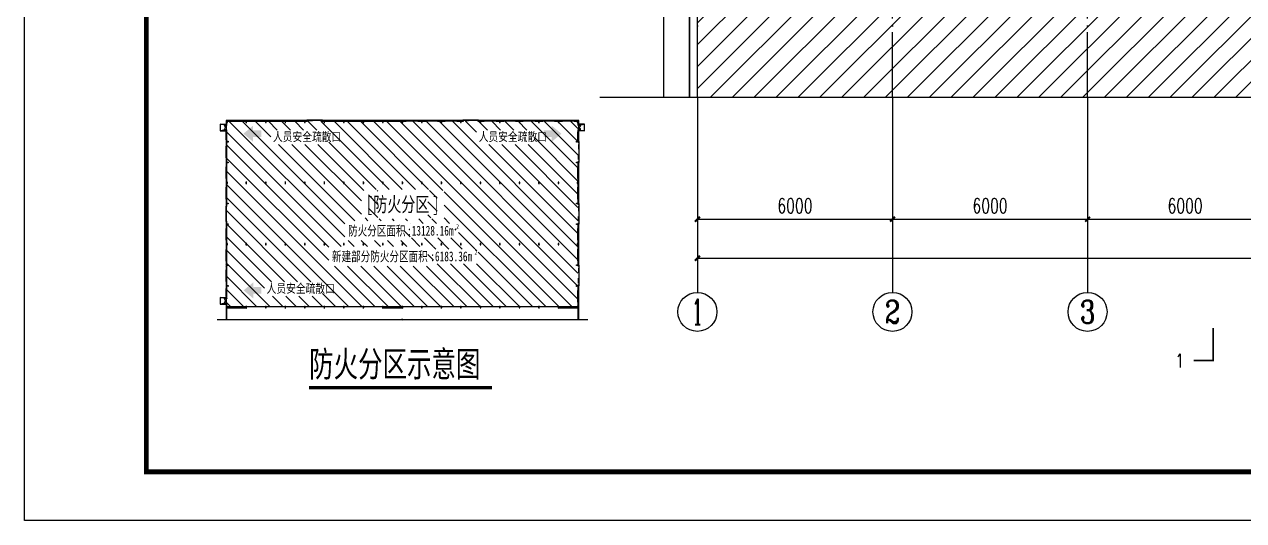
# Model space of a CAD drawing. Extents: x 1900113 to 2270874, y 17288394 to 17931430.
# Drawn here: x 2113224 to 2150724, y 17742352 to 17757619 of the extents above; entities that cross this region are included whole.
import ezdxf
from ezdxf.enums import TextEntityAlignment as Align

# ---------------------------------------------------------------- set-up
doc = ezdxf.new("R2010")
doc.units = 0
doc.header["$LTSCALE"] = 1000
doc.header["$MEASUREMENT"] = 0
doc.linetypes.add('DOTE', pattern=[2.42, 2, -0.2, 0.02, -0.2])
doc.layers.get('Defpoints').update_dxf_attribs({"color": 250})
for name, color, linetype in [('0 - 填充', 251, 'Continuous'), ('00-人防文字', 140, 'Continuous'), ('AXIS_TEXT', 7, 'Continuous'), ('AXIS_外部', 171, 'Continuous'), ('COLUMN', 2, 'Continuous'), ('DIM_SYMB', 165, 'Continuous'), ('DOTE', 1, 'DOTE'), ('GROUND', 150, 'Continuous'), ('PUB_TEXT', 7, 'Continuous'), ('TK', 4, 'Continuous'), ('WALL-PARAPET', 6, 'Continuous'), ('WINDOW', 140, 'Continuous'), ('文字索引线', 74, 'Continuous'), ('节点', 40, 'Continuous')]:
    doc.layers.add(name, color=color, linetype=linetype)
doc.styles.add('_TCH_AXIS', font='COMPLEX', dxfattribs={"bigfont": 'GBCBIG'})
doc.styles.add('_TCH_DIM_T3', font='SIMPLEX', dxfattribs={"width": 0.705882, "bigfont": 'GBCBIG'})
doc.styles.add('_TCH_LABEL', font='COMPLEX', dxfattribs={"bigfont": 'GBCBIG'})
doc.styles.add('COMPLEX', font='COMPLEX')
doc.styles.add('HT', font='simhei.ttf', dxfattribs={"width": 0.7})
doc.styles.add('房间名称', font='SIMPLEX', dxfattribs={"width": 0.8, "bigfont": 'HZTXT'})
doc.dimstyles.new('_TCH_ARCH&&150', dxfattribs={"dimtxt": 446.25, "dimasz": 150, "dimexe": 375, "dimexo": 450, "dimgap": 189.375, "dimtad": 1, "dimdec": 0, "dimzin": 0, "dimdsep": 46, "dimtxsty": '_TCH_DIM_T3', "dimblk": 'ARCHTICK', "dimcen": 0.09, "dimclrt": 7, "dimazin": 2, "dimtfac": 1, "dimtdec": 0, "dimtix": 1, "dimtmove": 2, "dimatfit": 3, "dimfxl": 0, "dimtolj": 1, "dimtzin": 0, "dimarcsym": 0})

# ---------------------------------------------------------------- blocks, each defined once
blk = doc.blocks.new('A$C3ACC4A1C')
at = {"layer": 'COLUMN'}
h = blk.add_hatch(color=256, dxfattribs=at)
h.paths.add_polyline_path([(125, 400), (0, 400), (0, 388), (120, 388), (120, 200), (125, 200)])
h.paths.add_polyline_path([(250, 400), (125, 400), (125, 200), (130, 200), (130, 388), (250, 388)])
h.paths.add_polyline_path([(250, 12), (130, 12), (130, 200), (125, 200), (125, 0), (250, 0)])
h.paths.add_polyline_path([(125, 200), (120, 200), (120, 12), (0, 12), (0, 0), (125, 0)])
blk.add_lwpolyline([(0, 0), (0, 12), (120, 12), (120, 388), (0, 388), (0, 400), (250, 400), (250, 388), (130, 388), (130, 12), (250, 12), (250, 0)], close=True, dxfattribs=at)
blk = doc.blocks.new('$DorLib2D$00000130')
at = {"color": 0, "linetype": 'Continuous'}
for p, q in [((-0.533, 0.66), (-0.533, 0.513)), ((0, 0.66), (-0.533, 0.66)), ((0, 0.513), (0, 0.66)), ((0.533, 0.66), (0, 0.66)), ((0.533, 0.66), (0.533, 0.513)), ((0, 0.513), (-0.533, 0.513)), ((-0.385, 0.269), (-0.14, 0.269)), ((-0.385, 0.269), (-0.3, 0.214)), ((-0.3, 0.214), (-0.3, 0.269)), ((0.533, 0.513), (0, 0.513)), ((0.385, 0.269), (0.14, 0.269)), ((0.3, 0.214), (0.3, 0.269)), ((0.385, 0.269), (0.3, 0.214))]:
    blk.add_line(p, q, dxfattribs=at)
blk = doc.blocks.new('$WINLIB2D$00000001')
for p, q in [((-0.5, 0.5), (0.5, 0.5)), ((-0.5, 0.5), (-0.5, -0.5)), ((0.5, 0.17), (-0.5, 0.17)), ((0.5, -0.5), (0.5, 0.5)), ((0.5, -0.17), (-0.5, -0.17)), ((-0.5, -0.5), (0.5, -0.5))]:
    blk.add_line(p, q)
blk = doc.blocks.new('$DorLib2D$00000011')
for p, q in [((-0.5, 0), (-0.43, 0)), ((-0.5, 0), (-0.5, -0.06)), ((-0.48, 0.4), (-0.47, 0.4)), ((-0.48, 0.23), (-0.47, 0.23)), ((-0.47, 0.47), (-0.47, -0.06)), ((-0.47, 0.47), (-0.43, 0.47)), ((-0.43, 0.47), (-0.43, 0)), ((-0.42, 0.4), (-0.43, 0.4)), ((-0.42, 0.23), (-0.43, 0.23)), ((0.42, 0.4), (0.43, 0.4)), ((0.42, 0.23), (0.43, 0.23)), ((0.43, 0.47), (0.43, 0)), ((0.47, 0.47), (0.43, 0.47)), ((0.5, 0), (0.43, 0)), ((0.47, 0.47), (0.47, -0.06)), ((0.48, 0.4), (0.47, 0.4)), ((0.48, 0.23), (0.47, 0.23)), ((0.5, 0), (0.5, -0.06)), ((-0.5, -0.06), (-0.47, -0.06)), ((0.5, -0.06), (0.47, -0.06))]:
    blk.add_line(p, q)
at = {"lineweight": 13}
for p, q in [((-0.48, 0.4), (-0.48, 0.23)), ((-0.42, 0.4), (-0.42, 0.23)), ((0.42, 0.4), (0.42, 0.23)), ((0.48, 0.4), (0.48, 0.23))]:
    blk.add_line(p, q, dxfattribs=at)
for centre, start, end in [((-0.47, 0), 0, 85.904), ((0.47, 0), 94.096, 180)]:
    blk.add_arc(centre, 0.467, start, end, dxfattribs=at)
blk = doc.blocks.new('45656')
at = {"color": 1}
for p, q in [((2379400, 17767651), (2385400, 17768151)), ((2379400, 17768151), (2385400, 17767651)), ((2379400, 17768151), (2487400, 17768151)), ((2427400, 17767651), (2433400, 17768151)), ((2427400, 17768151), (2433400, 17767651)), ((2481400, 17767651), (2487400, 17768151)), ((2481400, 17768151), (2487400, 17767651))]:
    blk.add_line(p, q, dxfattribs=at)
at = {"color": 1, "const_width": 30}
for points in [[(2379280, 17805651), (2379280, 17805851), (2378960, 17805851), (2378960, 17806451), (2379280, 17806451), (2379280, 17806651)], [(2379280, 17780351), (2379280, 17780551), (2378960, 17780551), (2378960, 17781151), (2379280, 17781151), (2379280, 17781351)]]:
    blk.add_lwpolyline(points, dxfattribs=at)
at = {"color": 1}
for points in [[(2379400, 17768151), (2385400, 17768151), (2385400, 17767651), (2379400, 17767651)], [(2427400, 17768151), (2433400, 17768151), (2433400, 17767651), (2427400, 17767651)], [(2481400, 17768151), (2487400, 17768151), (2487400, 17767651), (2481400, 17767651)]]:
    blk.add_lwpolyline(points, close=True, dxfattribs=at)
at = {"layer": 'DIM_SYMB', "color": 1}
blk.add_lwpolyline([(2376400, 17764151), (2433287, 17764151), (2433363, 17764361), (2433437, 17763941), (2433512, 17764151), (2490400, 17764151)], dxfattribs=at)
at = {"layer": 'GROUND', "color": 1}
for p, q in [((2377360, 17824251), (2377360, 17822151)), ((2377360, 17824251), (2379160, 17824251)), ((2379160, 17823951), (2377360, 17824251)), ((2403850, 17825391), (2379160, 17825391)), ((2379160, 17825391), (2379160, 17824251)), ((2379160, 17824251), (2379160, 17822151)), ((2451850, 17825391), (2408950, 17825391)), ((2487640, 17825391), (2456950, 17825391)), ((2487640, 17824251), (2487640, 17825391)), ((2489440, 17824251), (2487640, 17824251)), ((2487640, 17822151), (2487640, 17824251)), ((2487640, 17823951), (2489440, 17824251)), ((2489440, 17822151), (2489440, 17824251)), ((2379160, 17822451), (2377360, 17822151)), ((2377360, 17822151), (2379160, 17822151)), ((2379160, 17822151), (2379160, 17799201)), ((2487640, 17822451), (2489440, 17822151)), ((2487640, 17818951), (2487640, 17822151)), ((2489440, 17822151), (2487640, 17822151)), ((2487640, 17799951), (2487640, 17812351)), ((2379160, 17794101), (2379160, 17770951)), ((2487640, 17780951), (2487640, 17793351)), ((2487640, 17764151), (2487640, 17774351)), ((2377360, 17770951), (2377360, 17768851)), ((2377360, 17770951), (2379160, 17770951)), ((2379160, 17770651), (2377360, 17770951)), ((2379160, 17769151), (2377360, 17768851)), ((2377360, 17768851), (2379160, 17768851)), ((2379160, 17770951), (2379160, 17768851)), ((2379160, 17768851), (2379160, 17764151)), ((2379160, 17764151), (2487640, 17764151))]:
    blk.add_line(p, q, dxfattribs=at)
at = {"layer": 'WALL-PARAPET', "color": 1}
for p, q in [((2380600, 17825391), (2379160, 17825391)), ((2379160, 17825391), (2379160, 17823951)), ((2379160, 17823951), (2379400, 17823951)), ((2379400, 17825151), (2380600, 17825151)), ((2379400, 17823951), (2379400, 17825151)), ((2380600, 17825151), (2380600, 17825391)), ((2386600, 17825391), (2384200, 17825391)), ((2384200, 17825391), (2384200, 17825151)), ((2384200, 17825151), (2386600, 17825151)), ((2386600, 17825151), (2386600, 17825391)), ((2392600, 17825391), (2390200, 17825391)), ((2390200, 17825391), (2390200, 17825151)), ((2390200, 17825151), (2392600, 17825151)), ((2392600, 17825151), (2392600, 17825391)), ((2398600, 17825391), (2396200, 17825391)), ((2396200, 17825391), (2396200, 17825151)), ((2396200, 17825151), (2398600, 17825151)), ((2398600, 17825151), (2398600, 17825391)), ((2404150, 17825391), (2402200, 17825391)), ((2402200, 17825391), (2402200, 17825151)), ((2402200, 17825151), (2404150, 17825151)), ((2404150, 17825151), (2404150, 17825391)), ((2410600, 17825391), (2408650, 17825391)), ((2408650, 17825391), (2408650, 17825151)), ((2408650, 17825151), (2410600, 17825151)), ((2410600, 17825151), (2410600, 17825391)), ((2416600, 17825391), (2414200, 17825391)), ((2414200, 17825391), (2414200, 17825151)), ((2414200, 17825151), (2416600, 17825151)), ((2416600, 17825151), (2416600, 17825391)), ((2422600, 17825391), (2420200, 17825391)), ((2420200, 17825391), (2420200, 17825151)), ((2420200, 17825151), (2422600, 17825151)), ((2422600, 17825151), (2422600, 17825391)), ((2428600, 17825391), (2426200, 17825391)), ((2426200, 17825391), (2426200, 17825151)), ((2426200, 17825151), (2428600, 17825151)), ((2428600, 17825151), (2428600, 17825391)), ((2434600, 17825391), (2432200, 17825391)), ((2432200, 17825391), (2432200, 17825151)), ((2432200, 17825151), (2434600, 17825151)), ((2434600, 17825151), (2434600, 17825391)), ((2440600, 17825391), (2438200, 17825391)), ((2438200, 17825391), (2438200, 17825151)), ((2438200, 17825151), (2440600, 17825151)), ((2440600, 17825151), (2440600, 17825391)), ((2446600, 17825391), (2444200, 17825391)), ((2444200, 17825391), (2444200, 17825151)), ((2444200, 17825151), (2446600, 17825151)), ((2446600, 17825151), (2446600, 17825391)), ((2452150, 17825391), (2450200, 17825391)), ((2450200, 17825391), (2450200, 17825151)), ((2450200, 17825151), (2452150, 17825151)), ((2452150, 17825151), (2452150, 17825391)), ((2458600, 17825391), (2456650, 17825391)), ((2456650, 17825391), (2456650, 17825151)), ((2456650, 17825151), (2458600, 17825151)), ((2458600, 17825151), (2458600, 17825391)), ((2464600, 17825391), (2462200, 17825391)), ((2462200, 17825391), (2462200, 17825151)), ((2462200, 17825151), (2464600, 17825151)), ((2464600, 17825151), (2464600, 17825391)), ((2470600, 17825391), (2468200, 17825391)), ((2468200, 17825391), (2468200, 17825151)), ((2468200, 17825151), (2470600, 17825151)), ((2470600, 17825151), (2470600, 17825391)), ((2476600, 17825391), (2474200, 17825391)), ((2474200, 17825391), (2474200, 17825151)), ((2474200, 17825151), (2476600, 17825151)), ((2476600, 17825151), (2476600, 17825391)), ((2482600, 17825391), (2480200, 17825391)), ((2480200, 17825391), (2480200, 17825151)), ((2480200, 17825151), (2482600, 17825151)), ((2482600, 17825151), (2482600, 17825391)), ((2487640, 17825391), (2486200, 17825391)), ((2486200, 17825391), (2486200, 17825151)), ((2486200, 17825151), (2487400, 17825151)), ((2487400, 17825151), (2487400, 17823951)), ((2487400, 17823951), (2487640, 17823951)), ((2487640, 17823951), (2487640, 17825391)), ((2379400, 17822451), (2379160, 17822451)), ((2379160, 17822451), (2379160, 17821851)), ((2379160, 17821851), (2379400, 17821851)), ((2379400, 17821851), (2379400, 17822451)), ((2487640, 17822451), (2487400, 17822451)), ((2487400, 17822451), (2487400, 17821851)), ((2487400, 17821851), (2487640, 17821851)), ((2487640, 17821851), (2487640, 17822451)), ((2379400, 17819451), (2379160, 17819451)), ((2379160, 17819451), (2379160, 17817451)), ((2379160, 17817451), (2379400, 17817451)), ((2379400, 17817451), (2379400, 17819451)), ((2487640, 17819451), (2487400, 17819451)), ((2487400, 17819451), (2487400, 17818651)), ((2487400, 17818651), (2487640, 17818651)), ((2487640, 17818651), (2487640, 17819451)), ((2379400, 17813851), (2379160, 17813851)), ((2379160, 17813851), (2379160, 17811101)), ((2379400, 17811101), (2379400, 17813851)), ((2487640, 17812651), (2487400, 17812651)), ((2487400, 17812651), (2487400, 17811101)), ((2487640, 17811101), (2487640, 17812651)), ((2379160, 17811101), (2379400, 17811101)), ((2487400, 17811101), (2487640, 17811101)), ((2379400, 17807501), (2379160, 17807501)), ((2379160, 17807501), (2379160, 17804801)), ((2379400, 17804801), (2379400, 17807501)), ((2487640, 17807501), (2487400, 17807501)), ((2487400, 17807501), (2487400, 17804801)), ((2487640, 17804801), (2487640, 17807501)), ((2379160, 17804801), (2379400, 17804801)), ((2487400, 17804801), (2487640, 17804801)), ((2379400, 17801201), (2379160, 17801201)), ((2379160, 17801201), (2379160, 17798901)), ((2379160, 17798901), (2379400, 17798901)), ((2379400, 17798901), (2379400, 17801201)), ((2487640, 17801201), (2487400, 17801201)), ((2487400, 17801201), (2487400, 17799651)), ((2487400, 17799651), (2487640, 17799651)), ((2487640, 17799651), (2487640, 17801201)), ((2379400, 17794401), (2379160, 17794401)), ((2379160, 17794401), (2379160, 17792101)), ((2379400, 17792101), (2379400, 17794401)), ((2379160, 17792101), (2379400, 17792101)), ((2487640, 17793651), (2487400, 17793651)), ((2487400, 17793651), (2487400, 17792101)), ((2487400, 17792101), (2487640, 17792101)), ((2487640, 17792101), (2487640, 17793651)), ((2379400, 17788501), (2379160, 17788501)), ((2379160, 17788501), (2379160, 17785651)), ((2379400, 17785651), (2379400, 17788501)), ((2487640, 17788501), (2487400, 17788501)), ((2487400, 17788501), (2487400, 17785801)), ((2487640, 17785801), (2487640, 17788501)), ((2379160, 17785651), (2379400, 17785651)), ((2487400, 17785801), (2487640, 17785801)), ((2379400, 17782051), (2379160, 17782051)), ((2379160, 17782051), (2379160, 17779451)), ((2379160, 17779451), (2379400, 17779451)), ((2379400, 17779451), (2379400, 17782051)), ((2487640, 17782201), (2487400, 17782201)), ((2487400, 17782201), (2487400, 17780651)), ((2487400, 17780651), (2487640, 17780651)), ((2487640, 17780651), (2487640, 17782201)), ((2379400, 17775851), (2379160, 17775851)), ((2379160, 17775851), (2379160, 17773651)), ((2379400, 17773651), (2379400, 17775851)), ((2379160, 17773651), (2379400, 17773651)), ((2379400, 17771251), (2379160, 17771251)), ((2379160, 17771251), (2379160, 17770651)), ((2379400, 17770651), (2379400, 17771251)), ((2487640, 17774651), (2487400, 17774651)), ((2487400, 17774651), (2487400, 17773101)), ((2487400, 17773101), (2487640, 17773101)), ((2487640, 17773101), (2487640, 17774651)), ((2379160, 17770651), (2379400, 17770651)), ((2379400, 17769151), (2379160, 17769151)), ((2379160, 17769151), (2379160, 17764151)), ((2379400, 17764151), (2379400, 17769151)), ((2487640, 17769501), (2487400, 17769501)), ((2487400, 17769501), (2487400, 17764151)), ((2487640, 17764151), (2487640, 17769501)), ((2379160, 17764151), (2379400, 17764151)), ((2487400, 17764151), (2487640, 17764151))]:
    blk.add_line(p, q, dxfattribs=at)
at = {"layer": 'WINDOW', "color": 1}
for p, q in [((2379160, 17822451), (2379160, 17823951)), ((2487640, 17822451), (2487640, 17823951)), ((2379160, 17769151), (2379160, 17770651))]:
    blk.add_line(p, q, dxfattribs=at)
at = {"layer": 'COLUMN', "color": 1, "xscale": -1}
for p in [(2379650, 17824751), (2385525, 17824751), (2391525, 17824751), (2397525, 17824751), (2403525, 17824751), (2409525, 17824751), (2415525, 17824751), (2421525, 17824751), (2427525, 17824751), (2433525, 17824751), (2439525, 17824751), (2445525, 17824751), (2451525, 17824751), (2457525, 17824751), (2463525, 17824751), (2469525, 17824751), (2475525, 17824751), (2481525, 17824751), (2487400, 17824751), (2379650, 17805951), (2385525, 17805951), (2391525, 17805951), (2397525, 17805951), (2403525, 17805951), (2409525, 17805951), (2415525, 17805951), (2421525, 17805951), (2427525, 17805951), (2433525, 17805951), (2439525, 17805951), (2445525, 17805951), (2451525, 17805951), (2457525, 17805951), (2463525, 17805951), (2469525, 17805951), (2475525, 17805951), (2481525, 17805951), (2487400, 17805951), (2379650, 17787151), (2385525, 17787151), (2391525, 17787151), (2397525, 17787151), (2403525, 17787151), (2409525, 17787151), (2415525, 17787151), (2421525, 17787151), (2427525, 17787151), (2433525, 17787151), (2439525, 17787151), (2445525, 17787151), (2451525, 17787151), (2457525, 17787151), (2463525, 17787151), (2469525, 17787151), (2475525, 17787151), (2481525, 17787151), (2487400, 17787151), (2487525, 17787151), (2379650, 17767751), (2385525, 17767751), (2391525, 17767751), (2397525, 17767751), (2403525, 17767751), (2409525, 17767751), (2415525, 17767751), (2421525, 17767751), (2427525, 17767751), (2433525, 17767751), (2439525, 17767751), (2445525, 17767751), (2451525, 17767751), (2457525, 17767751), (2463525, 17767751), (2469525, 17767751), (2475525, 17767751), (2481525, 17767751), (2487400, 17767751)]:
    blk.add_blockref('A$C3ACC4A1C', p, dxfattribs=at)
at = {"layer": 'COLUMN', "color": 1, "xscale": -1, "rotation": 270}
for p in [(2379400, 17818726), (2379400, 17812326), (2379400, 17799726), (2379400, 17793326), (2379400, 17780726), (2379400, 17774326)]:
    blk.add_blockref('A$C3ACC4A1C', p, dxfattribs=at)
at = {"layer": 'COLUMN', "color": 1, "rotation": 90.00000000000001}
for p in [(2487400, 17818726), (2487400, 17812326), (2487400, 17799726), (2487400, 17793326), (2487400, 17780726), (2487400, 17774326)]:
    blk.add_blockref('A$C3ACC4A1C', p, dxfattribs=at)
at = {"layer": 'WINDOW', "color": 1, "rotation": 90}
for name, p, xscale, yscale, zscale in [('$DorLib2D$00000011', (2379280, 17823201), 1500, 1500, 1500), ('$DorLib2D$00000011', (2487520, 17823201), 1500, -1500, 1500), ('$WINLIB2D$00000001', (2379280, 17820651), 2400, 240, 2400), ('$WINLIB2D$00000001', (2487520, 17820651), 2400, -240, 2400), ('$WINLIB2D$00000001', (2379280, 17815651), 3600.000000003725, -240, 3600.000000003725), ('$DorLib2D$00000130', (2487520, 17815651), 6000, -240, 6000), ('$WINLIB2D$00000001', (2379280, 17809301), 3600.000000003725, -240, 3600.000000003725), ('$WINLIB2D$00000001', (2487520, 17809301), 3600.000000003725, 240, 3600.000000003725), ('$WINLIB2D$00000001', (2379280, 17803001), 3600.000000003725, -240, 3600.000000003725), ('$WINLIB2D$00000001', (2487520, 17803001), 3600.000000003725, 240, 3600.000000003725), ('$DorLib2D$00000130', (2379280, 17796651), 4500, 240, 4500), ('$DorLib2D$00000130', (2487520, 17796651), 6000, -240, 6000), ('$WINLIB2D$00000001', (2379280, 17790301), 3600.000000003725, -240, 3600.000000003725), ('$WINLIB2D$00000001', (2487520, 17790301), 3600.000000003725, 240, 3600.000000003725), ('$WINLIB2D$00000001', (2379280, 17783851), 3600.000000003725, -240, 3600.000000003725), ('$WINLIB2D$00000001', (2487520, 17784001), 3600.000000003725, 240, 3600.000000003725), ('$WINLIB2D$00000001', (2379280, 17777651), 3600.000000003725, -240, 3600.000000003725), ('$DorLib2D$00000130', (2487520, 17777651), 6000, -240, 6000), ('$WINLIB2D$00000001', (2379280, 17772451), 2400, -240, 2400), ('$WINLIB2D$00000001', (2487520, 17771301), 3600.000000003725, 240, 3600.000000003725), ('$DorLib2D$00000011', (2379280, 17769901), 1500, 1500, 1500)]:
    blk.add_blockref(name, p, dxfattribs=dict(at, xscale=xscale, yscale=yscale, zscale=zscale))
at = {"layer": 'WINDOW', "color": 1}
for name, p, xscale, yscale, zscale in [('$WINLIB2D$00000001', (2382400, 17825271), 3600.000000003725, -240, 3600.000000003725), ('$WINLIB2D$00000001', (2388400, 17825271), 3600.000000003725, -240, 3600.000000003725), ('$WINLIB2D$00000001', (2394400, 17825271), 3600.000000003725, -240, 3600.000000003725), ('$WINLIB2D$00000001', (2400400, 17825271), 3600.000000003725, -240, 3600.000000003725), ('$DorLib2D$00000130', (2406400, 17825271), 4500, 240, 4500), ('$WINLIB2D$00000001', (2412400, 17825271), 3600.000000003725, -240, 3600.000000003725), ('$WINLIB2D$00000001', (2418400, 17825271), 3600.000000003725, -240, 3600.000000003725), ('$WINLIB2D$00000001', (2424400, 17825271), 3600.000000003725, -240, 3600.000000003725), ('$WINLIB2D$00000001', (2430400, 17825271), 3600.000000003725, -240, 3600.000000003725), ('$WINLIB2D$00000001', (2436400, 17825271), -3600.000000003725, -240, -3600.000000003725), ('$WINLIB2D$00000001', (2442400, 17825271), -3600.000000003725, -240, -3600.000000003725), ('$WINLIB2D$00000001', (2448400, 17825271), -3600.000000003725, -240, -3600.000000003725), ('$DorLib2D$00000130', (2454400, 17825271), 4500, 240, 4500), ('$WINLIB2D$00000001', (2460400, 17825271), -3600.000000003725, -240, -3600.000000003725), ('$WINLIB2D$00000001', (2466400, 17825271), -3600.000000003725, -240, -3600.000000003725), ('$WINLIB2D$00000001', (2472400, 17825271), -3600.000000003725, -240, -3600.000000003725), ('$WINLIB2D$00000001', (2478400, 17825271), -3600.000000003725, -240, -3600.000000003725), ('$WINLIB2D$00000001', (2484400, 17825271), -3600.000000003725, -240, -3600.000000003725)]:
    blk.add_blockref(name, p, dxfattribs=dict(at, xscale=xscale, yscale=yscale, zscale=zscale))
blk = doc.blocks.new('GeYuanFrame_52371686', base_point=(20.09, 4.53))
at = {"layer": 'TK'}
blk.add_lwpolyline([(20.09, 4.53), (20.09, 598.53), (1071.09, 598.53), (1071.09, 4.53)], close=True, dxfattribs=at)
at = {"layer": 'TK', "const_width": 1}
blk.add_lwpolyline([(45.09, 588.53), (1061.09, 588.53), (1061.09, 14.53), (45.09, 14.53)], close=True, dxfattribs=at)
blk = doc.blocks.new('_ArchTick')
at = {"color": 0, "linetype": 'ByBlock', "const_width": 0.4}
blk.add_lwpolyline([(-0.5, -0.5), (0.5, 0.5)], dxfattribs=at)
blk = doc.blocks.new('*D606')
at = {"layer": 'AXIS_外部', "color": 0, "lineweight": -2}
for p, q in [((2133924, 17754925), (2133924, 17751250)), ((2139924, 17754925), (2139924, 17751250)), ((2133924, 17751625), (2139924, 17751625))]:
    blk.add_line(p, q, dxfattribs=at)
at = {"layer": 'Defpoints', "color": 0}
for p in [(2133924, 17755375), (2139924, 17755375), (2139924, 17751625)]:
    blk.add_point(p, dxfattribs=at)
at = {"layer": 'AXIS_外部', "color": 0, "lineweight": -2, "xscale": 150, "yscale": 150, "zscale": 150, "rotation": 180}
blk.add_blockref('_ArchTick', (2133924, 17751625), dxfattribs=at)
at = {"layer": 'AXIS_外部', "color": 0, "lineweight": -2, "xscale": 150, "yscale": 150, "zscale": 150}
blk.add_blockref('_ArchTick', (2139924, 17751625), dxfattribs=at)
at = {"layer": 'AXIS_外部', "color": 7, "insert": (2136924, 17752038), "char_height": 446.2, "attachment_point": 5, "style": '_TCH_DIM_T3'}
blk.add_mtext('\\A1;6000', dxfattribs=at)
blk = doc.blocks.new('*D607')
at = {"layer": 'AXIS_外部', "color": 0, "lineweight": -2}
for p, q in [((2139924, 17754925), (2139924, 17751250)), ((2145924, 17754925), (2145924, 17751250)), ((2139924, 17751625), (2145924, 17751625))]:
    blk.add_line(p, q, dxfattribs=at)
at = {"layer": 'Defpoints', "color": 0}
for p in [(2139924, 17755375), (2145924, 17755375), (2145924, 17751625)]:
    blk.add_point(p, dxfattribs=at)
at = {"layer": 'AXIS_外部', "color": 0, "lineweight": -2, "xscale": 150, "yscale": 150, "zscale": 150, "rotation": 180}
blk.add_blockref('_ArchTick', (2139924, 17751625), dxfattribs=at)
at = {"layer": 'AXIS_外部', "color": 0, "lineweight": -2, "xscale": 150, "yscale": 150, "zscale": 150}
blk.add_blockref('_ArchTick', (2145924, 17751625), dxfattribs=at)
at = {"layer": 'AXIS_外部', "color": 7, "insert": (2142924, 17752038), "char_height": 446.2, "attachment_point": 5, "style": '_TCH_DIM_T3'}
blk.add_mtext('\\A1;6000', dxfattribs=at)
blk = doc.blocks.new('*D608')
at = {"layer": 'AXIS_外部', "color": 0, "lineweight": -2}
for p, q in [((2145924, 17754925), (2145924, 17751250)), ((2151924, 17754925), (2151924, 17751250)), ((2145924, 17751625), (2151924, 17751625))]:
    blk.add_line(p, q, dxfattribs=at)
at = {"layer": 'Defpoints', "color": 0}
for p in [(2145924, 17755375), (2151924, 17755375), (2151924, 17751625)]:
    blk.add_point(p, dxfattribs=at)
at = {"layer": 'AXIS_外部', "color": 0, "lineweight": -2, "xscale": 150, "yscale": 150, "zscale": 150, "rotation": 180}
blk.add_blockref('_ArchTick', (2145924, 17751625), dxfattribs=at)
at = {"layer": 'AXIS_外部', "color": 0, "lineweight": -2, "xscale": 150, "yscale": 150, "zscale": 150}
blk.add_blockref('_ArchTick', (2151924, 17751625), dxfattribs=at)
at = {"layer": 'AXIS_外部', "color": 7, "insert": (2148924, 17752038), "char_height": 446.2, "attachment_point": 5, "style": '_TCH_DIM_T3'}
blk.add_mtext('\\A1;6000', dxfattribs=at)
blk = doc.blocks.new('*D624')
at = {"layer": 'AXIS_外部', "color": 0, "lineweight": -2}
for p, q in [((2133924, 17754925), (2133924, 17750050)), ((2241924, 17754925), (2241924, 17750050)), ((2133924, 17750425), (2241924, 17750425))]:
    blk.add_line(p, q, dxfattribs=at)
at = {"layer": 'Defpoints', "color": 0}
for p in [(2133924, 17755375), (2241924, 17755375), (2241924, 17750425)]:
    blk.add_point(p, dxfattribs=at)
at = {"layer": 'AXIS_外部', "color": 0, "lineweight": -2, "xscale": 150, "yscale": 150, "zscale": 150, "rotation": 180}
blk.add_blockref('_ArchTick', (2133924, 17750425), dxfattribs=at)
at = {"layer": 'AXIS_外部', "color": 0, "lineweight": -2, "xscale": 150, "yscale": 150, "zscale": 150}
blk.add_blockref('_ArchTick', (2241924, 17750425), dxfattribs=at)
at = {"layer": 'AXIS_外部', "color": 7, "insert": (2187924, 17750838), "char_height": 446.2, "attachment_point": 5, "style": '_TCH_DIM_T3'}
blk.add_mtext('\\A1;108000', dxfattribs=at)
blk = doc.blocks.new('_AXISO')
blk.add_circle((0, 0), 0.5)
at = {"layer": 'AXIS_TEXT', "style": 'COMPLEX', "width": 1.041667}
blk.add_attdef('A', text='', height=0.56, dxfattribs=at).set_placement((-0.25, -0.28), (0.25, -0.28), align=Align.FIT)

msp = doc.modelspace()

# ---------------------------------------------------------------- hatches: boundary and pattern name
h = msp.add_hatch()
h.set_pattern_fill('ANSI31', color=250, scale=300, style=0)
h.set_pattern_definition([(45, (53131.6, -1127427.83), (-336.759605, 336.759605), [])])
h.paths.add_polyline_path([(2241923.5, 17759375.4), (2133923.5, 17759375.4), (2133923.5, 17755375.4), (2187810, 17755375.4), (2187886.5, 17755585.4), (2187960.5, 17755165.4), (2188035, 17755375.4), (2241923.5, 17755375.4)])
h.paths.add_polyline_path([(2186716.3, 17756953.4), (2187472.4, 17756953.4), (2187472.4, 17758200.8), (2186716.3, 17758200.8)], flags=24)
h.paths.add_polyline_path([(2185343, 17756929.6), (2187144.5, 17756929.6), (2187144.5, 17758251.1), (2185343, 17758251.1)], flags=24)
h.paths.add_polyline_path([(2184334.6, 17756953.4), (2185771.2, 17756953.4), (2185771.2, 17758200.8), (2184334.6, 17758200.8)], flags=24)
h.paths.add_polyline_path([(2182956.5, 17756913.5), (2184767.5, 17756913.5), (2184767.5, 17758263.5), (2182956.5, 17758263.5)], flags=24)
at = {"layer": '0 - 填充'}
h = msp.add_hatch(dxfattribs=at)
h.set_pattern_fill('ANSI31', color=256, scale=180, angle=-90, style=0)
h.set_pattern_definition([(315, (-260849.58, -15610.35), (202.0557627, 202.0557627), [])])
h.paths.add_polyline_path([(2119449.5, 17754641.1), (2130249.5, 17754641.1), (2130249.5, 17748941.1), (2119449.5, 17748941.1)])
edge = h.paths.add_edge_path(flags=16)
edge.add_line((2122583.4, 17750183.5), (2125809.6, 17750183.5))
edge.add_line((2125809.6, 17750183.5), (2125809.6, 17750788.6))
edge.add_line((2125809.6, 17750788.6), (2122583.4, 17750788.6))
edge.add_line((2122583.4, 17750788.6), (2122583.4, 17750183.5))
edge.add_line((2125634, 17750257), (2127144.4, 17750257))
edge.add_line((2127144.4, 17750257), (2127144.4, 17750705.1))
edge.add_line((2127144.4, 17750705.1), (2125634, 17750705.1))
edge.add_line((2125634, 17750705.1), (2125634, 17750257))
edge.add_line((2127033, 17750494.9), (2127182, 17750494.9))
edge.add_line((2127182, 17750494.9), (2127182, 17750715.2))
edge.add_line((2127182, 17750715.2), (2127033, 17750715.2))
edge.add_line((2127033, 17750715.2), (2127033, 17750494.9))
edge = h.paths.add_edge_path(flags=16)
edge.add_line((2123077.6, 17750975), (2125094, 17750975))
edge.add_line((2125094, 17750975), (2125094, 17751580))
edge.add_line((2125094, 17751580), (2123077.6, 17751580))
edge.add_line((2123077.6, 17751580), (2123077.6, 17750975))
edge.add_line((2124918.5, 17751048.4), (2126580.1, 17751048.4))
edge.add_line((2126580.1, 17751048.4), (2126580.1, 17751496.5))
edge.add_line((2126580.1, 17751496.5), (2124918.5, 17751496.5))
edge.add_line((2124918.5, 17751496.5), (2124918.5, 17751048.4))
edge.add_line((2126468.7, 17751286.4), (2126617.7, 17751286.4))
edge.add_line((2126617.7, 17751286.4), (2126617.7, 17751506.6))
edge.add_line((2126617.7, 17751506.6), (2126468.7, 17751506.6))
edge.add_line((2126468.7, 17751506.6), (2126468.7, 17751286.4))
edge = h.paths.add_edge_path(flags=16)
edge.add_line((2123588.7, 17751663.3), (2124097.9, 17751663.3))
edge.add_line((2124097.9, 17751663.3), (2124097.9, 17752510.1))
edge.add_line((2124097.9, 17752510.1), (2123588.7, 17752510.1))
edge.add_line((2123588.7, 17752510.1), (2123588.7, 17751663.3))
edge.add_line((2123805.4, 17751635.5), (2125922.7, 17751635.5))
edge.add_line((2125922.7, 17751635.5), (2125922.7, 17752543))
edge.add_line((2125922.7, 17752543), (2123805.4, 17752543))
edge.add_line((2123805.4, 17752543), (2123805.4, 17751635.5))
edge.add_line((2125630.3, 17751663.3), (2126139.4, 17751663.3))
edge.add_line((2126139.4, 17751663.3), (2126139.4, 17752510.1))
edge.add_line((2126139.4, 17752510.1), (2125630.3, 17752510.1))
edge.add_line((2125630.3, 17752510.1), (2125630.3, 17751663.3))
h.paths.add_polyline_path([(2127132.7, 17753925.2), (2128913.1, 17753925.2), (2128913.1, 17754368.1), (2127132.7, 17754368.1)], flags=16)
h.paths.add_polyline_path([(2120804.8, 17753925.2), (2122585.2, 17753925.2), (2122585.2, 17754368.1), (2120804.8, 17754368.1)], flags=16)
h.paths.add_polyline_path([(2120608.3, 17749258.5), (2122388.7, 17749258.5), (2122388.7, 17749701.4), (2120608.3, 17749701.4)], flags=16)
at = {"layer": '文字索引线'}
for points in [[(2119959, 17754254.9), (2120259, 17754504.9), (2120259, 17754354.9), (2120509, 17754354.9), (2120509, 17754154.9), (2120259, 17754154.9), (2120259, 17754004.9)], [(2129740, 17754254.9), (2129440, 17754504.9), (2129440, 17754354.9), (2129190, 17754354.9), (2129190, 17754154.9), (2129440, 17754154.9), (2129440, 17754004.9)], [(2119966.4, 17749435.5), (2120266.4, 17749685.5), (2120266.4, 17749535.5), (2120516.4, 17749535.5), (2120516.4, 17749335.5), (2120266.4, 17749335.5), (2120266.4, 17749185.5)]]:
    msp.add_hatch(color=256, dxfattribs=at).paths.add_polyline_path(points)

# ---------------------------------------------------------------- linework, layer by layer
at = {"layer": 'AXIS_外部'}
for p, q in [((2133923.5, 17755375.4), (2133923.5, 17749375.4)), ((2139923.5, 17755375.4), (2139923.5, 17749375.4)), ((2145923.5, 17755375.4), (2145923.5, 17749375.4))]:
    msp.add_line(p, q, dxfattribs=at)
at = {"layer": 'DIM_SYMB', "color": 150}
msp.add_lwpolyline([(2130923.5, 17755375.4), (2187810, 17755375.4), (2187886.5, 17755585.4), (2187960.5, 17755165.4), (2188035, 17755375.4), (2244923.5, 17755375.4)], dxfattribs=at)
at = {"layer": 'DIM_SYMB', "const_width": 105}
msp.add_lwpolyline([(2121980.2, 17746444.5), (2127601.9, 17746444.5)], dxfattribs=at)
at = {"layer": 'DOTE'}
for p, q in [((2133923.5, 17755375.4), (2133923.5, 17819375.4)), ((2139923.5, 17755375.4), (2139923.5, 17819375.4)), ((2145923.5, 17755375.4), (2145923.5, 17819375.4))]:
    msp.add_line(p, q, dxfattribs=at)
at = {"layer": 'GROUND'}
for p, q in [((2132883.5, 17760075.4), (2132883.5, 17755375.4)), ((2133683.5, 17760075.4), (2133683.5, 17755375.4)), ((2133683.5, 17755375.4), (2242163.5, 17755375.4))]:
    msp.add_line(p, q, dxfattribs=at)
at = {"layer": 'WALL-PARAPET'}
for p, q in [((2133683.5, 17755375.4), (2133683.5, 17759495.4)), ((2133923.5, 17755375.4), (2133923.5, 17759375.4)), ((2133683.5, 17755375.4), (2133923.5, 17755375.4))]:
    msp.add_line(p, q, dxfattribs=at)
at = {"layer": '节点', "const_width": 50}
msp.add_lwpolyline([(2149790.5, 17748274), (2149790.5, 17747274), (2149190.5, 17747274)], dxfattribs=at)

# ---------------------------------------------------------------- block references
for name, p, xscale, yscale, zscale in [('GeYuanFrame_52371686', (2113223.5, 17742352.4), 150, 150, 150), ('45656', (1881509.5, 15972126), 0.1000000000007958, 0.1000000000007958, 0.1000000000007958)]:
    msp.add_blockref(name, p, dxfattribs=dict(xscale=xscale, yscale=yscale, zscale=zscale))
at = {"layer": 'AXIS_外部'}
ref = msp.add_blockref('_AXISO', (2133923.5, 17748775.4), dxfattribs=dict(at, xscale=1200, yscale=1200, zscale=1200))
ref.add_attrib('A', '1', dxfattribs={"layer": 'AXIS_TEXT', "height": 772.1, "style": '_TCH_AXIS'}).set_placement((2133758.1, 17748389.4), (2134089, 17748389.4), align=Align.FIT)
ref = msp.add_blockref('_AXISO', (2139923.5, 17748775.4), dxfattribs=dict(at, xscale=1200, yscale=1200, zscale=1200))
ref.add_attrib('A', '2', dxfattribs={"layer": 'AXIS_TEXT', "height": 698.9, "style": '_TCH_AXIS'}).set_placement((2139690.5, 17748425.9), (2140156.5, 17748425.9), align=Align.FIT)
ref = msp.add_blockref('_AXISO', (2145923.5, 17748775.4), dxfattribs=dict(at, xscale=1200, yscale=1200, zscale=1200))
ref.add_attrib('A', '3', dxfattribs={"layer": 'AXIS_TEXT', "height": 698.9, "style": '_TCH_AXIS'}).set_placement((2145690.5, 17748425.9), (2146156.5, 17748425.9), align=Align.FIT)

# ---------------------------------------------------------------- texts
at = {"layer": '00-人防文字', "style": 'HT', "width": 0.7}
for s, height, p in [('[', 450.6, (2123729.9, 17751857.6)), ('防火分区', 450.63, (2123956.7, 17751857.6)), (']', 450.6, (2125771.4, 17751857.6)), ('防火分区面积', 300.42, (2123178.5, 17751123.1)), (':13128.16m', 300.42, (2124993.2, 17751123.1)), ('2', 150.2, (2126505.4, 17751323.1)), ('新建部分防火分区面积', 300.42, (2122684.2, 17750331.6)), (':6183.36m', 300.42, (2125708.7, 17750331.6)), ('2', 150.2, (2127069.7, 17750531.6))]:
    msp.add_text(s, height=height, dxfattribs=at).set_placement(p)
at = {"layer": 'PUB_TEXT'}
for s, height, style, width, p in [('人员安全疏散口', 300, '房间名称', 0.8, (2120869.2, 17753996.7)), ('人员安全疏散口', 300, '房间名称', 0.8, (2127197.1, 17753996.7)), ('人员安全疏散口', 300, '房间名称', 0.8, (2120672.6, 17749330)), ('防火分区示意图', 788.61, 'HT', 0.7, (2121980.2, 17746778.5)), ('1', 425, '_TCH_LABEL', 0.705882, (2148626.2, 17747061.5))]:
    msp.add_text(s, height=height, dxfattribs=dict(at, style=style, width=width)).set_placement(p)

# ---------------------------------------------------------------- dimensions: what is measured, and where the dimension line sits
at = {"layer": 'AXIS_外部'}
for p1, p2, distance, picture, middle in [((2133923.5, 17755375.4), (2139923.5, 17755375.4), -3750, '*D606', (2136923.5, 17752037.9)), ((2133923.5, 17755375.4), (2241923.5, 17755375.4), -4950, '*D624', (2187923.5, 17750837.9)), ((2139923.5, 17755375.4), (2145923.5, 17755375.4), -3750, '*D607', (2142923.5, 17752037.9)), ((2145923.5, 17755375.4), (2151923.5, 17755375.4), -3750, '*D608', (2148923.5, 17752037.9))]:
    dim = msp.add_aligned_dim(p1=p1, p2=p2, distance=distance, dimstyle='_TCH_ARCH&&150', dxfattribs=at)
    dim.commit()
    dim.dimension.update_dxf_attribs({"geometry": picture, "text_midpoint": middle})

doc.saveas('drawing.dxf')
